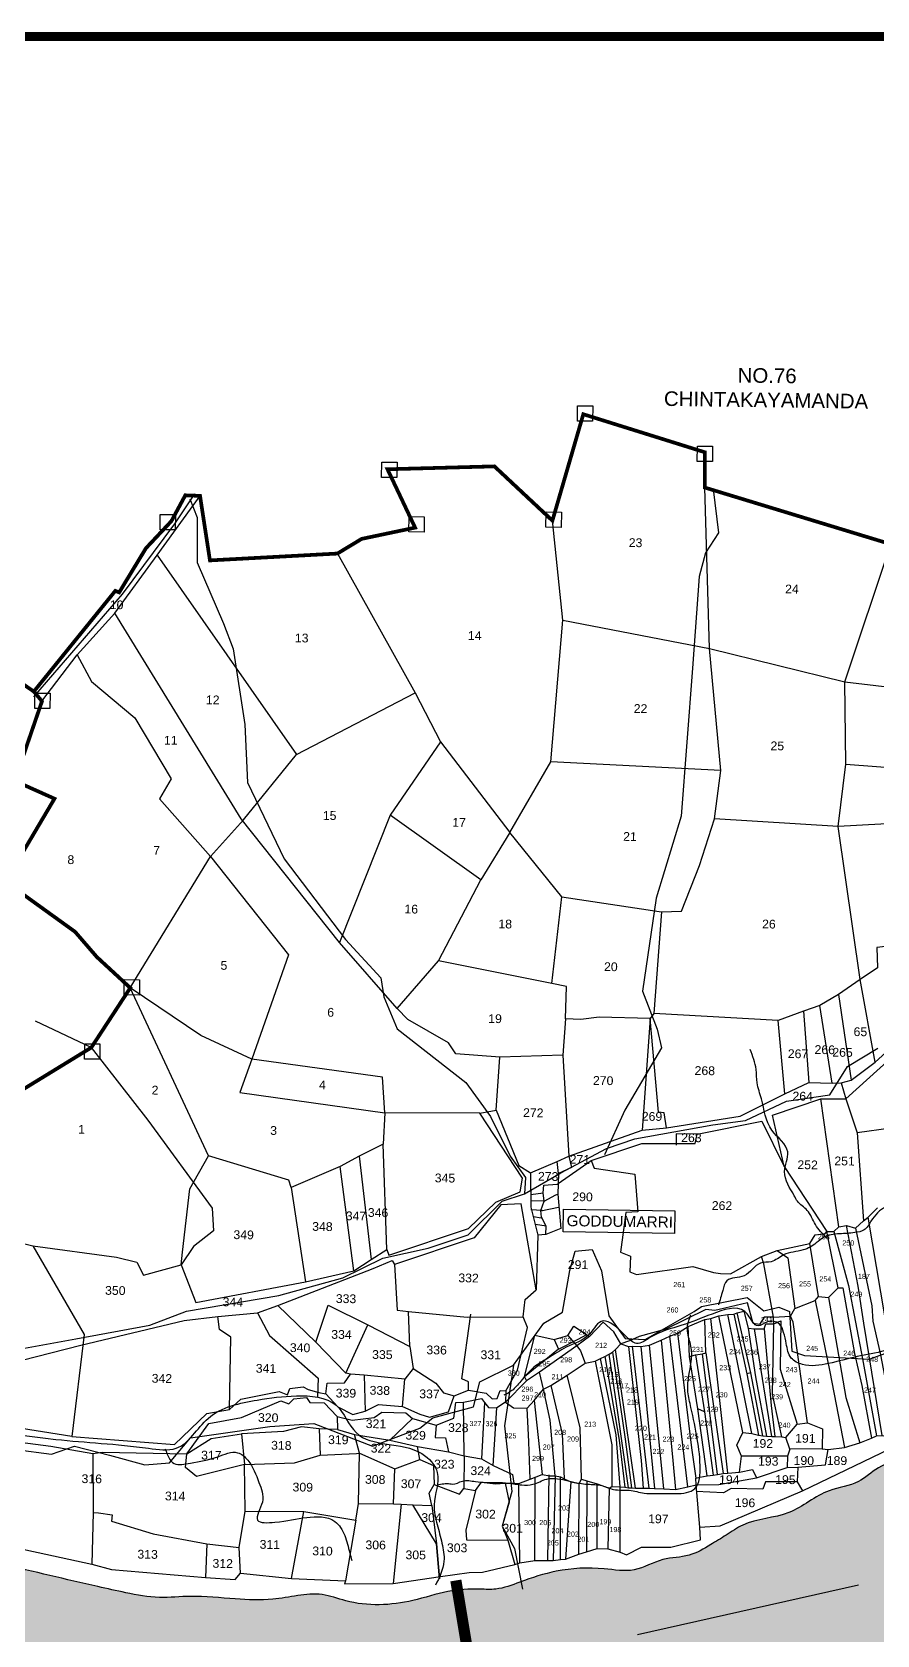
# Model space of a CAD drawing. Header units: inches. Extents: x -67596076815 to 95076089244, y 1613642 to 126917821473.
# Drawn here: x 177142 to 178277, y 1615866 to 1618019 of the extents above; entities that cross this region are included whole.
import ezdxf
from ezdxf import colors
from ezdxf.entities.mleader import LeaderData, LeaderLine
from ezdxf.enums import TextEntityAlignment as Align
from ezdxf.math import Vec2, Vec3

# ---------------------------------------------------------------- set-up
doc = ezdxf.new("R2010")
doc.units = ezdxf.units.IN
doc.header["$MEASUREMENT"] = 0
for name, color, linetype in [('PAPER SIZE', 5, 'Continuous'), ('PLOT', 7, 'Continuous'), ('PLOT NO', 7, 'Continuous'), ('ROAD', 1, 'Continuous'), ('STREAM', 4, 'Continuous'), ('VILLAGE BOUNDARY', 5, 'Continuous'), ('VILLAGE BOUNDRY STONES', 1, 'Continuous'), ('VILLAGE STONES', 240, 'Continuous')]:
    doc.layers.add(name, color=color, linetype=linetype)
doc.styles.get("Standard").update_dxf_attribs({"font": 'arial.ttf'})
doc.dimstyles.get("Standard").update_dxf_attribs({"dimtxt": 0.18, "dimasz": 0.18, "dimexe": 0.18, "dimexo": 0.0625, "dimgap": 0.09, "dimtad": 0, "dimtih": 1, "dimtoh": 1, "dimdec": 4, "dimzin": 0, "dimdsep": 46, "dimtxsty": 'Standard', "dimcen": 0.09, "dimadec": 0, "dimazin": 0, "dimtfac": 1, "dimtdec": 4, "dimtofl": 0, "dimtmove": 0, "dimatfit": 3, "dimfxl": 1, "dimtolj": 1, "dimtzin": 0, "dimarcsym": 0})

msp = doc.modelspace()

# ---------------------------------------------------------------- hatches: boundary and pattern name
at = {"layer": 'PLOT NO'}
h = msp.add_hatch(dxfattribs=at)
h.set_pattern_fill('DOTS', color=256, scale=250)
edge = h.paths.add_edge_path()
edge.add_spline(control_points=[(175474.9, 1616931.1), (175480.3, 1616928.8), (175495.7, 1616920.4), (175502.5, 1616879.9), (175548.1, 1616880.4), (175571.3, 1616855.4), (175600.1, 1616852.1), (175622.5, 1616824.3), (175652.5, 1616785.2), (175708.9, 1616762.8), (175728.9, 1616695.2), (175831.9, 1616685), (175881.3, 1616591.4), (175965.8, 1616526.4), (176046, 1616472.4), (176115.9, 1616399.3), (176210.7, 1616379.5), (176275.3, 1616312.1), (176358.5, 1616279.8), (176389.7, 1616211.8), (176445.6, 1616192.8), (176508.8, 1616183.8), (176583.4, 1616146.3), (176657.6, 1616146.1), (176717.6, 1616115.9), (176773.7, 1616111.5), (176818.6, 1616063.9), (176870.5, 1616029.9), (176935.1, 1616001.6), (177012.6, 1615988.6), (177111.4, 1615957.8), (177200.3, 1615938.5), (177270.6, 1615922), (177312.1, 1615914.6), (177361.4, 1615919.9), (177411.9, 1615914.1), (177460.4, 1615912.2), (177498.6, 1615919.3), (177532.4, 1615923), (177581.5, 1615903.8), (177641.3, 1615906.2), (177698.8, 1615926.3), (177736.7, 1615928.5), (177769.7, 1615926.3), (177803.1, 1615939.5), (177850.3, 1615955.1), (177902.5, 1615957.7), (177952.2, 1615948.6), (177987.1, 1615970.7), (178024.7, 1615969.8), (178051.8, 1615986.2), (178075.3, 1616000.2), (178106.9, 1616022.8), (178161.3, 1616022.7), (178204.4, 1616062.7), (178251.6, 1616067.1), (178279.7, 1616094.5), (178322.3, 1616105.7), (178366.3, 1616104.3), (178408, 1616120.6), (178449.1, 1616137.8), (178499.7, 1616140.4), (178541.3, 1616178.9), (178590.6, 1616187), (178634.3, 1616223), (178672, 1616250.8), (178717, 1616260.1), (178740.2, 1616281.9), (178753.6, 1616309.7), (178774.5, 1616328.4), (178797.9, 1616341), (178817.2, 1616361), (178835.4, 1616385.5), (178868.4, 1616407.4), (178888.9, 1616444.4), (178926.2, 1616468), (178954.4, 1616497.2), (178990.2, 1616513.2), (179023, 1616546.1), (179048.6, 1616567), (179065.2, 1616580.6), (179065.2, 1616579.4), (179065.2, 1616578.2), (179065.2, 1616577), (179015.7, 1616528.2), (178966.2, 1616479.5), (178916.6, 1616430.7), (178812.5, 1616326.2), (178708.4, 1616221.7), (178604.3, 1616117.2), (178483.8, 1616001.1), (178363.3, 1615885.1), (178242.8, 1615769), (178222.9, 1615766.8), (178193.6, 1615763.4), (178148.3, 1615763.4), (178106.6, 1615746.8), (178060.8, 1615752), (178019.4, 1615750), (177982.3, 1615748.1), (177954.6, 1615752.2), (177929.7, 1615769.2), (177920.7, 1615749.7), (177922.4, 1615741.7), (177920.3, 1615737.8), (177918.4, 1615739.5), (177905, 1615750.9), (177865, 1615769.2), (177810.9, 1615735.8), (177754, 1615711.1), (177711.2, 1615675.8), (177671.1, 1615649.8), (177628.5, 1615651), (177590.7, 1615634.9), (177551, 1615631.5), (177506.1, 1615619.1), (177453, 1615619.6), (177388.4, 1615622.5), (177333, 1615644), (177278, 1615666.7), (177218.2, 1615666.4), (177152.1, 1615642.5), (177081.6, 1615677.3), (177003.4, 1615680.6), (176939.3, 1615679.1), (176874.9, 1615661.3), (176830.8, 1615705.6), (176790.5, 1615725.9), (176764.4, 1615732.4), (176757.9, 1615729.1), (176757.3, 1615728.7), (176749.3, 1615732.9), (176749.8, 1615740.6), (176713.3, 1615743.2), (176684, 1615754.3), (176640.4, 1615767), (176605.7, 1615789.6), (176568.1, 1615794.9), (176517.2, 1615808.9), (176458.3, 1615849), (176379.4, 1615883.1), (176314.8, 1615916.7), (176272, 1615949.8), (176237.3, 1615985.3), (176186.3, 1615992.8), (176171.5, 1616046.5), (176099.1, 1616060), (176044.2, 1616116.2), (175990.4, 1616180.7), (175910.7, 1616223.9), (175821.5, 1616290.1), (175730.3, 1616383.4), (175619.9, 1616425.2), (175567.5, 1616515.6), (175499.1, 1616560.9), (175433.3, 1616599.9), (175398.8, 1616627.7), (175380.8, 1616642.8), (175383.1, 1616648.8), (175385.4, 1616654.8), (175387.8, 1616660.8), (175416.8, 1616750.9), (175445.8, 1616840.9), (175474.9, 1616931)], knot_values=[0, 0, 0, 0, 17.065403, 52.30513, 101.676909, 127.638475, 150.849799, 183.1842, 229.014228, 299.624798, 351.524663, 416.264363, 570.937192, 639.34671, 736.185751, 862.1846, 931.961055, 1015.91737, 1135.271816, 1184.910104, 1225.326852, 1303.72355, 1378.56701, 1470.749657, 1518.836373, 1578.515513, 1631.086059, 1707.505674, 1764.943302, 1840.900707, 1942.172739, 2075.180608, 2113.446397, 2159.107495, 2200.719334, 2261.071089, 2311.255794, 2345.365689, 2378.001081, 2410.789354, 2500.992265, 2549.503164, 2593.106287, 2614.081772, 2647.726361, 2698.771837, 2763.0958, 2803.548969, 2844.308975, 2880.082337, 2912.401536, 2936.810388, 2962.885464, 3027.132461, 3088.701848, 3129.675403, 3162.188019, 3202.095152, 3257.929254, 3292.867426, 3334.810895, 3391.859861, 3437.865313, 3497.807861, 3535.326088, 3606.102798, 3635.12104, 3670.62842, 3696.497131, 3727.269072, 3752.6073, 3775.901371, 3809.884792, 3843.834926, 3892.433779, 3932.315167, 3974.261686, 4013.116333, 4047.84374, 4112.425259, 4112.425259, 4112.425259, 4113.425259, 4113.425259, 4113.425259, 4114.425259, 4114.425259, 4114.425259, 4115.425259, 4115.425259, 4115.425259, 4116.425259, 4116.425259, 4116.425259, 4166.285869, 4204.748609, 4251.573613, 4297.401825, 4340.2498, 4377.078635, 4405.883689, 4430.298362, 4443.456401, 4457.102973, 4457.102973, 4457.102973, 4464.640163, 4509.190738, 4576.986699, 4638.784966, 4697.940086, 4743.139835, 4777.047027, 4822.052006, 4864.371739, 4895.846374, 4961.312351, 5022.137096, 5088.666556, 5137.947169, 5199.530928, 5263.840827, 5339.521061, 5421.195163, 5497.146709, 5533.745361, 5611.845212, 5657.051452, 5678.972927, 5681.272119, 5681.272119, 5681.272119, 5682.560022, 5711.291746, 5751.589534, 5795.710612, 5840.776715, 5874.703181, 5908.099988, 5998.580784, 6085.114554, 6166.359142, 6216.073698, 6246.66269, 6314.873579, 6346.836247, 6395.917308, 6511.846132, 6578.749053, 6645.916203, 6780.600207, 6911.601124, 7034.64595, 7117.127972, 7214.318147, 7276.494928, 7346.996499, 7346.996499, 7346.996499, 7347.996499, 7347.996499, 7347.996499, 7348.996499, 7348.996499, 7348.996499, 7348.996499], weights=[1, 1, 1, 1, 1, 1, 1, 1, 1, 1, 1, 1, 1, 1, 1, 1, 1, 1, 1, 1, 1, 1, 1, 1, 1, 1, 1, 1, 1, 1, 1, 1, 1, 1, 1, 1, 1, 1, 1, 1, 1, 1, 1, 1, 1, 1, 1, 1, 1, 1, 1, 1, 1, 1, 1, 1, 1, 1, 1, 1, 1, 1, 1, 1, 1, 1, 1, 1, 1, 1, 1, 1, 1, 1, 1, 1, 1, 1, 1, 1, 1, 1, 1, 1, 1, 1, 1, 1, 1, 1, 1, 1, 1, 1, 1, 1, 1, 1, 1, 1, 1, 1, 1, 1, 1, 1, 1, 1, 1, 1, 1, 1, 1, 1, 1, 1, 1, 1, 1, 1, 1, 1, 1, 1, 1, 1, 1, 1, 1, 1, 1, 1, 1, 1, 1, 1, 1, 1, 1, 1, 1, 1, 1, 1, 1, 1, 1, 1, 1, 1, 1, 1, 1, 1, 1, 1, 1, 1, 1, 1, 1, 1, 1, 1], degree=3, periodic=0)

# ---------------------------------------------------------------- linework, layer by layer
at = {"layer": 'PAPER SIZE', "color": 5, "const_width": 12}
msp.add_lwpolyline([(174789.8, 1618012.9), (179868.8, 1618012.9), (179868.8, 1614763.7), (174789.8, 1614763.7)], close=True, dxfattribs=at)
at = {"layer": 'PAPER SIZE', "const_width": 15}
msp.add_lwpolyline([(177743.3, 1615749.7), (177711.6, 1615939.4)], dxfattribs=at)
at = {"layer": 'PLOT'}
for points in [[(177797.9, 1616461.4), (177801, 1616479.7), (177743.7, 1616566.9), (177765.8, 1616571), (177770.8, 1616642), (177711.7, 1616646.6), (177701.6, 1616661.2), (177647.1, 1616692.8), (177632.8, 1616707.5), (177555.5, 1616796.1), (177423.2, 1616962.1), (177253.4, 1617238.6), (177310.3, 1617316.5), (177368, 1617396)], [(178702.8, 1616965.3), (178553.5, 1616964.4), (178543.7, 1616969.6), (178224.9, 1616952), (178058.8, 1616962.4), (178067.7, 1617027.1), (178052.1, 1617191.2), (178046.1, 1617407.1)], [(178275, 1616635.6), (178254.5, 1616746.3), (178224.9, 1616952), (178235.5, 1617035.5), (178234.2, 1617146.1), (178296, 1617331)], [(177310.3, 1617316.5), (177497.6, 1617048.5)], [(177552.5, 1617318.5), (177656.9, 1617131.4)], [(177855.1, 1617229), (178052.1, 1617191.2), (178234.2, 1617146.1), (178442.4, 1617121.5), (178498.2, 1617106.1), (178518, 1617269.4)], [(177155.7, 1617120.1), (177202.8, 1617182.4), (177253.4, 1617238.6)], [(177202.8, 1617182.4), (177222.2, 1617146.8), (177280.4, 1617097.9), (177329.1, 1617015.8), (177313.5, 1616989.2), (177382.1, 1616911.6), (177486.7, 1616779.4), (177437.8, 1616639.5), (177421.4, 1616594.9), (177616.3, 1616567.6), (177614.1, 1616525.1), (177581.8, 1616509.3), (177556.1, 1616495.2), (177490.6, 1616467), (177487.1, 1616477), (177379.2, 1616509.6)], [(177691, 1617065.6), (177623.3, 1616967), (177555.5, 1616796.1)], [(178067.7, 1617027.1), (177839.3, 1617038.7)], [(178235.5, 1617035.5), (178465.1, 1617018.1)], [(177632.8, 1616707.5), (177688.1, 1616771.4), (177745, 1616880.4), (177623.3, 1616967)], [(177853.8, 1616857.6), (177984.6, 1616837.6), (177987.7, 1616837.3), (178014.8, 1616838.1), (178038.7, 1616899.4), (178058.8, 1616962.4)], [(177784.3, 1616943.8), (177745, 1616880.4)], [(177840.3, 1616741), (177853.8, 1616857.6), (177784.3, 1616943.8)], [(177987.7, 1616837.3), (177977.4, 1616700.6)], [(178316, 1616794), (178276.9, 1616789.3), (178278, 1616762.3), (178254.5, 1616746.3), (178225.5, 1616726.3), (178200.6, 1616711.7), (178178.5, 1616703.8), (178144.6, 1616691.5), (177977.4, 1616700.6), (177972.5, 1616694.3), (177903.9, 1616696.1), (177879.6, 1616692.6), (177858.8, 1616693.8), (177855.3, 1616645), (177770.8, 1616642)], [(177858.8, 1616693.8), (177860.1, 1616736.9), (177840.3, 1616741), (177688.1, 1616771.4)], [(177743.7, 1616566.9), (177616.3, 1616567.6), (177613.2, 1616615.1), (177437.8, 1616639.5), (177369.2, 1616671.4), (177274.3, 1616735.2)], [(178225.5, 1616726.3), (178242.4, 1616611.2)], [(178178.5, 1616703.8), (178185.8, 1616608.1)], [(178217.2, 1616607.1), (178200.6, 1616711.7)], [(177972.5, 1616694.3), (177961.7, 1616544.1)], [(177994.7, 1616547.2), (177991.3, 1616567.6), (177983.6, 1616568.1), (177972.5, 1616694.3)], [(178153.6, 1616592.9), (178144.6, 1616691.5)], [(177811.7, 1616486.8), (177847.8, 1616502.1), (177863.5, 1616509.2), (177961.7, 1616544.1), (177994.7, 1616547.2), (178093.5, 1616563.1), (178153.6, 1616592.9), (178185.8, 1616608.1), (178217.2, 1616607.1), (178229, 1616607.9), (178242.4, 1616611.2), (178275, 1616635.6), (178304.1, 1616662)], [(177221.9, 1616655), (177297.8, 1616557.4), (177384.4, 1616439.4), (177386.2, 1616409.1), (177359.3, 1616388), (177342.7, 1616363.3), (177362.3, 1616312.8), (177509.8, 1616340.4), (177574.4, 1616355.3), (177597.7, 1616370.3), (177618.9, 1616384), (177614.1, 1616525.1), (177581.8, 1616509.3), (177597.7, 1616370.3)], [(177855.3, 1616645), (177863.5, 1616509.2), (177866.9, 1616494.2), (177849.3, 1616485.9), (177847.8, 1616502.1)], [(178229, 1616607.9), (178235.6, 1616586.2), (178250.5, 1616540.7), (178259.1, 1616422.5)], [(178225.9, 1616414.1), (178201.8, 1616586)], [(177765.8, 1616571), (177796.3, 1616496.8), (177811.7, 1616486.8), (177812.5, 1616440.7), (177821.8, 1616403.2), (177819.3, 1616329.6)], [(178347.5, 1616472.1), (178346.4, 1616551.1), (178341, 1616553.2), (178250.5, 1616540.7)], [(177848.9, 1616472.6), (177893.3, 1616503.2), (177961.2, 1616526.4), (178033.2, 1616526), (178035.9, 1616538.8), (178007.3, 1616539.4), (178007.7, 1616523.9)], [(177574.4, 1616355.3), (177556.1, 1616495.2)], [(177893.3, 1616503.2), (177897.3, 1616493.2), (177952, 1616485), (177955.9, 1616434.5), (177939.8, 1616433.5), (177932.7, 1616380.2), (177946.2, 1616375), (177945.1, 1616353.8), (177954.2, 1616350.2), (178029.7, 1616361), (178057.5, 1616352.9), (178067, 1616351.6), (178080.5, 1616351.2), (178122.3, 1616374.5), (178143.3, 1616382.7), (178187.1, 1616392), (178194.4, 1616403.5), (178207.6, 1616405.2), (178209.8, 1616408.2)], [(177490.6, 1616467), (177509.8, 1616340.4)], [(177849.3, 1616485.9), (177848.4, 1616458), (177852.5, 1616412), (177832.3, 1616403.9), (177821.8, 1616403.2)], [(177618.9, 1616384), (177621.5, 1616376.4), (177728.5, 1616411.9), (177765.4, 1616447.3), (177797.9, 1616461.4)], [(178209.8, 1616408.2), (178219.5, 1616407.9), (178225.9, 1616414.1), (178236.1, 1616415.9), (178248.5, 1616412.6), (178259.1, 1616422.5), (178265.5, 1616427.2), (178277.8, 1616439.9)], [(178304.9, 1616193.9), (178265.5, 1616427.2)], [(178224.9, 1616332.4), (178209.8, 1616408.2)], [(178219.5, 1616407.9), (178239.2, 1616335.3), (178257.6, 1616237.2), (178276.7, 1616133.6)], [(178284, 1616134.1), (178259.7, 1616285.1), (178252.1, 1616334.4), (178236.1, 1616415.9)], [(178248.5, 1616412.6), (178270.4, 1616308.4), (178271.5, 1616287.6), (178282, 1616242.5), (178301.3, 1616141.1)], [(178143.3, 1616382.7), (178157.6, 1616372.6), (178167, 1616304.6)], [(178198.7, 1616320.9), (178187.1, 1616392)], [(178138.4, 1616292.8), (178125.3, 1616364.8), (178122.3, 1616374.5)], [(178194.4, 1616315.5), (178198.7, 1616320.9), (178212, 1616319.5), (178224.9, 1616332.4), (178231.2, 1616332.5), (178247, 1616244.3), (178256.7, 1616201.1), (178269.8, 1616130.3)], [(178212, 1616319.5), (178235.4, 1616184.9), (178254, 1616124.1)], [(178138.4, 1616292.8), (178125.5, 1616292.9), (178119.5, 1616283.1), (178110.8, 1616284.6), (178103.4, 1616312.2), (178065.2, 1616303.1), (178059.4, 1616302.1), (178047.3, 1616303.4), (177993.8, 1616276.8), (177957.8, 1616267.2), (177944.8, 1616261.3), (177933, 1616257.1), (177923.9, 1616273.3), (177909.3, 1616286.4), (177891.3, 1616266.8), (177873.9, 1616254.5), (177879.2, 1616247.7), (177885.3, 1616231.1)], [(178092.7, 1616084.8), (178095.2, 1616106.1), (178088.9, 1616121.2), (178097, 1616138.2), (178064.9, 1616294.9)], [(178109, 1616136.9), (178077, 1616296.7)], [(178085.1, 1616296.8), (178102.6, 1616216.7), (178118.3, 1616134.6)], [(178124.1, 1616133.4), (178108, 1616218.2), (178089.6, 1616298.9)], [(178183.7, 1616150.9), (178164.8, 1616286.3), (178161.3, 1616294.4)], [(177407.4, 1616168.9), (177409.4, 1616266.2), (177394.2, 1616276.6), (177391.7, 1616293.7)], [(177778.6, 1616194.2), (177794.4, 1616221.7), (177807.9, 1616279.3), (177801.8, 1616293.6)], [(177817.8, 1616268.9), (177843.7, 1616263.1), (177862, 1616268.3), (177869.9, 1616281), (177891.3, 1616266.8)], [(178049.1, 1616080.1), (178036.8, 1616169.9), (178025.6, 1616240.1), (178023.7, 1616280.6)], [(178025.6, 1616240.1), (178033.4, 1616242.3), (178042.9, 1616243.9), (178047.5, 1616245.3), (178046, 1616290)], [(178077, 1616083.4), (178054, 1616291.3)], [(178104.4, 1616278.4), (178114.3, 1616212.8), (178129, 1616133.1)], [(178136.2, 1616132.6), (178112.6, 1616277.3)], [(178125.7, 1616277.3), (178135.3, 1616174.5), (178140.2, 1616132.5)], [(178149.6, 1616132.4), (178136.7, 1616189.6), (178138.7, 1616284.1)], [(178138.7, 1616284.1), (178148.3, 1616287.9), (178147.4, 1616223.3), (178170.1, 1616149.3)], [(177873.9, 1616254.5), (177823.9, 1616219.3), (177806.5, 1616207.5), (177778.4, 1616178.8)], [(177843.7, 1616263.1), (177849.4, 1616249.9), (177803.6, 1616212.9), (177817.8, 1616268.9)], [(177849.4, 1616249.9), (177876.1, 1616263.3), (177887.4, 1616269.7)], [(177862, 1616268.3), (177873.9, 1616254.5)], [(177943.5, 1616253.6), (177960.6, 1616100.3), (177963.3, 1616063.3)], [(177971.4, 1616063.3), (177949, 1616253.9)], [(177960.1, 1616253.6), (177966.8, 1616183.2), (177978.6, 1616063.1)], [(177991.1, 1616062.4), (177971.6, 1616255.6)], [(177987.3, 1616262.3), (178003.1, 1616100.6), (178006.7, 1616061.7)], [(178023.1, 1616065.3), (177998.8, 1616267.3)], [(178009.2, 1616271.7), (178027.9, 1616117.7), (178034.1, 1616076.6)], [(177898.7, 1616234.1), (177921.3, 1616121.4), (177921.1, 1616065.6)], [(177932.4, 1616065.1), (177926.8, 1616134.8), (177906.1, 1616237.5)], [(177911.7, 1616240), (177930.9, 1616127.9), (177938.6, 1616064.7)], [(177943.6, 1616064), (177929.2, 1616164.9), (177917.6, 1616243.1)], [(177921.8, 1616246), (177938.9, 1616129.2), (177947.4, 1616063.7)], [(177952.8, 1616063.3), (177926, 1616249.5)], [(178033.4, 1616242.3), (178045.7, 1616165.7), (178057.2, 1616080.8)], [(178063.2, 1616081.7), (178042.9, 1616243.9)], [(178047.5, 1616245.3), (178070.6, 1616082.9)], [(177640, 1616173.1), (177643, 1616209.7)], [(177803.6, 1616212.9), (177806.5, 1616207.5)], [(177829.2, 1616196.1), (177823.9, 1616219.3)], [(177880.3, 1616075.6), (177878.5, 1616144.3), (177861.1, 1616215.2)], [(178108, 1616218.2), (178102.6, 1616216.7)], [(177845, 1616079.7), (177838.4, 1616154.5), (177829.2, 1616196.1)], [(177839.2, 1616201.1), (177854.2, 1616136.5), (177857.2, 1616075.9)], [(177196, 1616132.8), (177333.9, 1616122.1), (177377, 1616163.7), (177407.4, 1616168.9)], [(177761.9, 1616093.9), (177766.7, 1616171)], [(177778.4, 1616178.8), (177766.7, 1616171)], [(177811.4, 1616075.3), (177809.6, 1616125.4), (177807.5, 1616170.7)], [(177816.8, 1616181.2), (177827.7, 1616081.8)], [(178045.7, 1616165.7), (178036.8, 1616169.9)], [(178097, 1616138.2), (178109, 1616136.9), (178118.3, 1616134.6), (178124.1, 1616133.4), (178129, 1616133.1), (178136.2, 1616132.6), (178140.2, 1616132.5), (178149.6, 1616132.4), (178154.9, 1616131.4), (178170.1, 1616149.3), (178183.7, 1616150.9), (178203.9, 1616143), (178203.4, 1616116.3), (178211.5, 1616115.2)], [(177580.7, 1616042.8), (177582.2, 1616110.3), (177575.3, 1616135.3)], [(177836.7, 1616081.2), (177834.5, 1615966.1)], [(177845, 1616079.7), (177842.3, 1615966.4)], [(177428.6, 1616032.3), (177507.6, 1616032.2), (177577.2, 1616020.5), (177580.7, 1616042.8), (177627.9, 1616042.2), (177638, 1616042), (177653.9, 1616041.1), (177679.2, 1616040.1), (177675.8, 1616056.8), (177682.6, 1616068.2)], [(177778, 1616070.1), (177783, 1616044.5), (177774, 1616012.4), (177781.6, 1615993.4), (177791, 1615960.9)], [(177797.4, 1615962.9), (177796.1, 1616069.7)], [(177817.8, 1615966.4), (177818.2, 1616077.5)], [(177852.1, 1615967.6), (177852, 1616078.7)], [(177866, 1616071.8), (177858.8, 1615967.9)], [(177876.7, 1615974.8), (177877.2, 1616069.8)], [(177887.6, 1616073.3), (177887.1, 1615977.7)], [(177901.4, 1615982.1), (177901.6, 1616069.2)], [(177917.7, 1616063.2), (177915.6, 1615981.7)], [(177932.2, 1615977.5), (177932.4, 1616065.1)], [(178039.2, 1616011.1), (178034.6, 1616067.9)], [(177577.2, 1616020.5), (177563.5, 1615938.9)]]:
    msp.add_lwpolyline(points, dxfattribs=at)
at = {"layer": 'PLOT', "color": 11}
for points in [[(177812.4, 1616457.8), (177829, 1616460), (177829.9, 1616470.2), (177847.7, 1616471.8), (177848.9, 1616472.6)], [(177830.1, 1616448.9), (177812, 1616449.4)], [(177832.3, 1616403.9), (177832.9, 1616415.4), (177826.7, 1616427.1), (177825.9, 1616436.2), (177830.1, 1616448.9), (177829, 1616460)], [(177830.1, 1616448.9), (177845.8, 1616457.1), (177848.4, 1616458)], [(177827.7, 1616436.2), (177812.3, 1616437)], [(177826.4, 1616426), (177815.7, 1616427.9)], [(177825.9, 1616436), (177849.4, 1616440.9)], [(177832.9, 1616415.4), (177818.6, 1616417.5)]]:
    msp.add_lwpolyline(points, dxfattribs=at)
at = {"layer": 'PLOT'}
msp.add_lwpolyline([(177856, 1616438.1), (178005.7, 1616436), (178005.3, 1616405.5), (177855.6, 1616407.5)], close=True, dxfattribs=at)
at = {"layer": 'PLOT NO'}
for points in [[(177144.9, 1617126.2), (177263.7, 1617264.1), (177334, 1617358.6), (177361.2, 1617398.5)], [(177123.1, 1616393.5), (177143.5, 1616388.9), (177255.7, 1616373.7), (177283.3, 1616367), (177291.9, 1616349.4), (177342.7, 1616363.3), (177344.3, 1616380.3), (177354.3, 1616465.3), (177379.2, 1616509.6), (177274.3, 1616735.2), (177382.1, 1616911.6), (177426.3, 1616960.8), (177497.6, 1617048.5), (177656.9, 1617131.4), (177691, 1617065.6), (177784.3, 1616943.8), (177839.3, 1617038.7), (177855.1, 1617229), (177841.3, 1617362.7)], [(178152.4, 1616495.2), (178137.1, 1616564.4), (178201.8, 1616586), (178235.6, 1616586.2), (178309.1, 1616652.8), (178327, 1616684.6), (178347.1, 1616707.9), (178345.6, 1616796.9)], [(178035.9, 1616538.8), (178122.4, 1616556.4), (178152.4, 1616495.2), (178209.8, 1616408.2)], [(176830, 1616263.8), (176935.8, 1616247.3), (177027.4, 1616256.6), (177127.3, 1616250.3), (177201.4, 1616263.7), (177300.5, 1616282.4), (177349.7, 1616301.2), (177473.7, 1616321.9), (177559.8, 1616345.8), (177613.7, 1616372.4), (177674.3, 1616385.7), (177728.3, 1616403.6), (177773.6, 1616448.6), (177803.7, 1616458.7)], [(177108, 1616230), (177208.1, 1616255.5), (177346.7, 1616288.6), (177391.7, 1616293.7), (177445.2, 1616299), (177472.5, 1616308.6), (177600.5, 1616358.5), (177625.9, 1616368.9), (177629.4, 1616363.9), (177632.7, 1616302.2), (177648.2, 1616300.5), (177726.7, 1616292.8), (177801.8, 1616293.6), (177804.8, 1616316.8), (177819.3, 1616329.6), (177799.4, 1616445.4), (177772, 1616443.9), (177736.1, 1616399.6), (177629.4, 1616363.9)], [(177143.5, 1616388.9), (177212.2, 1616269.9), (177196, 1616132.8), (176953.1, 1616171.3), (176845.7, 1616179.4), (176800.5, 1616202.4)], [(177072.3, 1616121.7), (177168.3, 1616109.1), (177199.5, 1616119.9), (177246.3, 1616107.7), (177293.8, 1616094.6), (177327, 1616097.3), (177355.4, 1616131), (177461.8, 1616146.2), (177520.8, 1616150.4), (177599.5, 1616119.9), (177663.4, 1616143.8), (177680.5, 1616157.6), (177735.4, 1616172.4), (177744, 1616206), (177788.9, 1616228.6), (177830, 1616285), (177854.7, 1616299.5), (177864.7, 1616355.6), (177871.7, 1616381.4), (177894.6, 1616383.8), (177907.4, 1616355), (177917, 1616294.8), (177939.1, 1616264.3), (177965.8, 1616263.1), (178031.5, 1616300.6), (178041.7, 1616307.1), (178102.8, 1616319.4), (178125.4, 1616301.7), (178145.3, 1616306.4), (178159.9, 1616300.8), (178163.1, 1616247.3), (178179.8, 1616241.5), (178266.9, 1616236.5), (178337.5, 1616262.2)], [(178171, 1616091.5), (178207.9, 1616094.8), (178211.5, 1616115.2), (178233.5, 1616117.9), (178254, 1616124.1), (178269.8, 1616130.3), (178276.7, 1616133.6), (178284, 1616134.1), (178293.3, 1616132.4), (178301.3, 1616141.1), (178314.1, 1616144.3), (178335.4, 1616150.9), (178389.3, 1616168.5), (178408.7, 1616184.1), (178416.2, 1616189.6), (178462, 1616203.8), (178474.7, 1616206.5), (178506.3, 1616216), (178535.4, 1616224.4), (178548.2, 1616243), (178555.5, 1616248), (178572.9, 1616263.8), (178554.9, 1616377)], [(177407.4, 1616168.9), (177422.6, 1616182.9), (177474.1, 1616193.1), (177485.5, 1616188.6), (177488.4, 1616197.1), (177506.4, 1616199.4), (177513.3, 1616195.7), (177527.5, 1616192), (177536.9, 1616189.9), (177553.1, 1616172.7), (177573.3, 1616162.1), (177589.8, 1616166.8), (177607.5, 1616175.9), (177640, 1616173.1), (177663.4, 1616162.8), (177676, 1616158.9), (177701.9, 1616165.8), (177709.5, 1616187.2), (177728.6, 1616194.9), (177752.1, 1616190.8), (177760.5, 1616183.2), (177767.2, 1616183.7), (177771.1, 1616194.3), (177778.6, 1616194.2), (177778.4, 1616178.8), (177789.2, 1616171.3), (177807.5, 1616170.7), (177816.8, 1616181.2), (177829.2, 1616196.1), (177839.2, 1616201.1), (177861.1, 1616215.2), (177885.3, 1616231.1), (177898.7, 1616234.1), (177906.1, 1616237.5), (177911.7, 1616240), (177917.6, 1616243.1), (177921.8, 1616246), (177926, 1616249.5), (177933, 1616257.1), (177943.5, 1616253.6), (177949, 1616253.9), (177960.1, 1616253.6), (177971.6, 1616255.6), (177987.3, 1616262.3), (177998.8, 1616267.3), (178009.2, 1616271.7), (178023.7, 1616280.6), (178046, 1616290), (178054, 1616291.3), (178064.9, 1616294.9), (178077, 1616296.7), (178085.1, 1616296.8), (178089.6, 1616298.9), (178098.5, 1616301), (178104.4, 1616278.4), (178112.6, 1616277.3), (178125.7, 1616277.3), (178128, 1616284), (178138.7, 1616284.1), (178138.4, 1616292.8), (178161.3, 1616294.4), (178167, 1616304.6), (178194.4, 1616315.5), (178213.7, 1616219.4), (178233.5, 1616117.9)], [(177445.2, 1616299), (177461.3, 1616268.4), (177526.6, 1616211), (177525.9, 1616186.5)], [(177536.9, 1616189.9), (177538.9, 1616204.2), (177561.9, 1616204.6), (177570.1, 1616216.6), (177563.9, 1616217.7), (177523.6, 1616259.2), (177472.5, 1616308.6)], [(177523.6, 1616259.2), (177539.9, 1616308.9), (177593.6, 1616282.6), (177649.8, 1616253.8), (177648.2, 1616300.5)], [(177728.6, 1616194.9), (177728.8, 1616206), (177719.7, 1616210.1), (177731.9, 1616296.8)], [(177649.8, 1616253.8), (177654.2, 1616224.2), (177643, 1616209.7), (177588.3, 1616214.9), (177570.1, 1616216.6), (177563.9, 1616217.7), (177593.6, 1616282.6)], [(177588.3, 1616214.9), (177589.8, 1616166.8)], [(177654.2, 1616224.2), (177684.6, 1616204.4), (177695, 1616191.5), (177709.5, 1616187.2)], [(176879.2, 1616157.5), (177167.6, 1616119.7), (177224.2, 1616109.8), (177236.8, 1616111.5), (177350.4, 1616109.3), (177379.9, 1616150.4), (177423.7, 1616158.1), (177476.5, 1616180.5), (177487.1, 1616176.7), (177493.9, 1616183.3), (177511, 1616185.2), (177515.5, 1616178.5), (177534.7, 1616177.9), (177552.4, 1616159.4), (177552.8, 1616142), (177575.3, 1616135.3), (177622.8, 1616127.9), (177660.1, 1616119.4), (177701.8, 1616112.1), (177722.8, 1616106.7), (177745.9, 1616102.7), (177761.9, 1616093.9), (177787.7, 1616081.7), (177789.4, 1616070.1), (177796.1, 1616069.7), (177811.4, 1616075.3), (177827.7, 1616081.8), (177838, 1616079.8), (177845, 1616079.7), (177852, 1616078.7), (177857.2, 1616075.9), (177866, 1616071.8), (177877.2, 1616069.8), (177880.3, 1616075.6), (177887.6, 1616073.3), (177901.6, 1616069.2), (177917.7, 1616063.2), (177921.1, 1616065.6), (177932.4, 1616065.1), (177938.6, 1616064.7), (177943.6, 1616064), (177947.4, 1616063.7), (177952.8, 1616063.3), (177963.3, 1616063.3), (177971.4, 1616063.3), (177978.6, 1616063.1), (177991.1, 1616062.4), (178006.7, 1616061.7), (178023.1, 1616065.3), (178034.6, 1616067.9), (178034.1, 1616076.6), (178039.4, 1616078.1), (178049.1, 1616080.1), (178057.2, 1616080.8), (178063.2, 1616081.7), (178070.6, 1616082.9), (178077, 1616083.4), (178092.7, 1616084.8), (178110.1, 1616088.6), (178115.3, 1616077.2), (178156.8, 1616091.2), (178171, 1616091.5), (178170.2, 1616071.9), (178177.1, 1616059.8)], [(177552.4, 1616159.4), (177572.4, 1616154.7), (177602, 1616158.3), (177612.3, 1616165.5), (177644.3, 1616164.6), (177653.6, 1616156.7), (177685, 1616148.1), (177708.9, 1616157.3), (177711.7, 1616178.6), (177721.7, 1616178.7), (177746, 1616183.7), (177749.9, 1616178.3), (177755.4, 1616171.6), (177766.7, 1616171)], [(177722.8, 1616106.7), (177721.7, 1616178.7)], [(177749.9, 1616178.3), (177745.9, 1616102.7)], [(177552.8, 1616142), (177528, 1616142.8), (177504.3, 1616145.7), (177480.2, 1616139.6), (177423.7, 1616136.5)], [(177653.6, 1616156.7), (177622.8, 1616127.9)], [(177685, 1616148.1), (177683.7, 1616131.4), (177697.6, 1616130.8), (177701.8, 1616112.1)], [(177350.4, 1616109.3), (177382.8, 1616130), (177423.7, 1616136.5), (177427.7, 1616095), (177495.1, 1616097.3), (177529.3, 1616107.8), (177578, 1616109.7), (177582.2, 1616110.3), (177629.8, 1616089.5), (177663.3, 1616101.8), (177681.6, 1616093.7), (177682.6, 1616068.2), (177716.5, 1616055.4), (177722.3, 1616063.1), (177738.2, 1616060.4), (177746.1, 1616071.6), (177764.9, 1616069.2), (177778, 1616070.1), (177789.4, 1616070.1)], [(177528, 1616142.8), (177529.3, 1616107.8)], [(178203.4, 1616116.3), (178160.1, 1616115.9), (178154.9, 1616131.4)], [(177072, 1615994.1), (177222.8, 1615961.2), (177249.3, 1615954.1), (177375.2, 1615943.3), (177415.1, 1615940.7), (177422.2, 1615949.4), (177490.8, 1615942), (177563.5, 1615938.9), (177562.2, 1615935), (177627.6, 1615935.3), (177690.8, 1615944.7), (177729.6, 1615950.2), (177747.5, 1615950.3), (177791, 1615960.9), (177797.4, 1615962.9), (177817.8, 1615966.4), (177834.5, 1615966.1), (177842.3, 1615966.4), (177852.1, 1615967.6), (177858.8, 1615967.9), (177876.7, 1615974.8), (177887.1, 1615977.7), (177901.4, 1615982.1), (177915.6, 1615981.7), (177932.2, 1615977.5), (177940.7, 1615973.8), (177960.9, 1615983.9), (178000.5, 1615984.2), (178040.3, 1615994), (178039.2, 1616011.1), (178066.7, 1616012.6), (178177.1, 1616059.8), (178294.5, 1616116.1)], [(177224.2, 1616109.8), (177224.3, 1616030.5), (177222.8, 1615961.2)], [(177224.3, 1616030.5), (177231.6, 1616030.1), (177249.9, 1616027.7), (177249.2, 1616019.1), (177305, 1616002.1), (177377.2, 1615988.5), (177420.4, 1615983.5), (177428.6, 1616032.3), (177427.7, 1616095), (177363.4, 1616079.2), (177348.3, 1616091.1), (177350.4, 1616109.3)], [(177663.3, 1616101.8), (177660.1, 1616119.4)], [(177722.8, 1616106.7), (177722.3, 1616063.1)], [(178157.2, 1616106.4), (178095.2, 1616106.1)], [(178160.1, 1616115.9), (178157.2, 1616106.4), (178156.8, 1616091.2)], [(177627.9, 1616042.2), (177629.8, 1616089.5)], [(177738.2, 1616060.4), (177725.2, 1616007.1), (177725.9, 1615994.1), (177781.6, 1615993.4)], [(178170.2, 1616071.9), (178127.5, 1616072), (178124, 1616062.2), (178081.2, 1616062.8), (178071.2, 1616057), (178034.4, 1616058.8)], [(178034.6, 1616067.9), (178065, 1616068.4), (178115.3, 1616077.2)], [(177638, 1616042), (177627.6, 1615935.3)], [(177679.2, 1616040.1), (177685.8, 1615988.5), (177689.5, 1615941.7), (177685.8, 1615988.5), (177653.9, 1616041.1)], [(177490.8, 1615942), (177507.6, 1616032.2)], [(177377.2, 1615988.5), (177375.2, 1615943.3)], [(177422.2, 1615949.4), (177420.4, 1615983.5)]]:
    msp.add_lwpolyline(points, dxfattribs=at)
for points in [[(175475.3, 1616951), (175516.4, 1616918.6), (175562.8, 1616891.4), (175605.8, 1616857.6), (175628.7, 1616833.3), (175667.3, 1616806.2), (175724.6, 1616752.3), (175737.9, 1616727.2), (175801.1, 1616690.4), (175846.6, 1616652.7), (175899.7, 1616612.3), (175978.4, 1616526.8), (176054.9, 1616475.7), (176115.2, 1616446), (176193.2, 1616427.7), (176327.1, 1616344.5), (176383.2, 1616310), (176446.3, 1616268.4), (176517.8, 1616239.3), (176608.7, 1616217.8), (176730.3, 1616206.4), (176778.8, 1616197.5), (176848.1, 1616166.6), (176942.3, 1616157.1), (177174.5, 1616128.8), (177298.7, 1616117), (177336.1, 1616116.9), (177379, 1616157.1), (177444.9, 1616181.6), (177497.4, 1616187.3), (177550.8, 1616174.6), (177577.6, 1616137.9), (177666, 1616109.7), (177686.7, 1616084.2), (177682.4, 1616040.9), (177686.5, 1616014.6), (177692.9, 1615989.5), (177695.6, 1615965.1), (177684.3, 1615933)], [(179050.7, 1616570), (179016.1, 1616538.7), (178990, 1616515.8), (178956.8, 1616495.7), (178924.6, 1616468.8), (178893.5, 1616443.8), (178862.6, 1616406.2), (178836.9, 1616384.1), (178814.4, 1616358.6), (178797.7, 1616342.4), (178776.5, 1616328.5), (178754.1, 1616307.4), (178740.4, 1616285.5), (178713.8, 1616261.9), (178686.4, 1616252.5), (178625.9, 1616215.7), (178595.3, 1616194.1), (178539.5, 1616172), (178500.6, 1616147.5), (178445.2, 1616133.9), (178405.7, 1616119.8), (178372.6, 1616108.7), (178317.1, 1616102.7), (178279.1, 1616090.5), (178252.2, 1616072.1), (178213.1, 1616059.9), (178159, 1616030.6), (178097, 1616013.8), (178074.7, 1616000.3), (178053.9, 1615987.5), (178024.9, 1615973.3), (177989.6, 1615967.4), (177951.2, 1615953.7), (177910.8, 1615955), (177846.5, 1615951.7), (177797.6, 1615937.1), (177765.3, 1615927.8), (177744.3, 1615927.7), (177700.8, 1615924.5), (177653.9, 1615912.5), (177563.7, 1615912.1), (177531.9, 1615920.4), (177499.3, 1615919), (177465.6, 1615914.2), (177415.4, 1615914.5), (177355.1, 1615918), (177313.5, 1615916.6), (177268.3, 1615922.9), (177230.9, 1615931.2), (177101.6, 1615962.2), (177003.8, 1615988.6), (176929.9, 1616006.1), (176877, 1616028.5), (176813.8, 1616071.4), (176772.7, 1616104.2), (176715.2, 1616120.3), (176670.1, 1616137), (176579.5, 1616154.1), (176509.1, 1616179.4), (176432.9, 1616198), (176396.1, 1616214.6), (176366.3, 1616254.3), (176270.1, 1616325), (176202.6, 1616374.9), (176137.4, 1616399.8), (176036.4, 1616475.1), (175958.6, 1616532.7), (175906, 1616576.4), (175793.8, 1616682.9), (175733.8, 1616707.3), (175705.9, 1616751), (175649.9, 1616794.1), (175619.3, 1616828.2), (175595.6, 1616850.2), (175573.6, 1616857.6), (175552.1, 1616872.1), (175506.6, 1616891.5), (175489.1, 1616922), (175467.9, 1616933.9)], [(178209.9, 1616399.4), (178194.5, 1616417.3), (178183.6, 1616436.4), (178170.5, 1616448.6), (178166.2, 1616455.9), (178153.1, 1616488.4), (178157.3, 1616514.8), (178136.2, 1616544), (178122, 1616586.1), (178116.3, 1616607.6), (178114.9, 1616625.5), (178106.9, 1616652.5)], [(177321.2, 1616116.1), (177333.3, 1616096.5), (177355, 1616096.9), (177391.8, 1616105.4), (177418.5, 1616111), (177432.2, 1616100.8), (177447.1, 1616071), (177451.7, 1616044.7), (177445.3, 1616020.5), (177468.5, 1616017.6), (177511.3, 1616024.1), (177549.1, 1616018.7), (177562.3, 1615999.8), (177569.1, 1615976.5), (177571.9, 1615966.4)]]:
    msp.add_spline(points, degree=3, dxfattribs=at)
at = {"layer": 'ROAD'}
for points in [[(178057.2, 1617404.9), (178064.5, 1617346.3), (178046.8, 1617319.5), (178038.2, 1617287.7), (178029.5, 1617164.4), (178014.4, 1616965.9), (177980.8, 1616855.5), (177962.5, 1616730.7), (177982.1, 1616679.9), (177988, 1616654.5), (177938.7, 1616571.1), (177911.4, 1616511.1)], [(177354.2, 1617392.1), (177364.1, 1617367.1), (177364.1, 1617306.3), (177399.4, 1617224.5), (177412.4, 1617190.6), (177428.2, 1617088.7), (177431.7, 1617011), (177481, 1616908.4), (177563.6, 1616800.4), (177610.9, 1616748.7), (177614.8, 1616723.4), (177633, 1616680.3), (177724.9, 1616608.1), (177758.1, 1616562.4), (177784.7, 1616509.4), (177805.2, 1616480.6), (177803.7, 1616458.7), (177852.8, 1616486.6), (177914.1, 1616519.7), (177951.9, 1616532.6), (178056.9, 1616551.3), (178100.5, 1616557), (178155.6, 1616583.2), (178213.8, 1616591.5), (178237.6, 1616629.6), (178278.3, 1616654.2)], [(177788.9, 1616228.6), (177777, 1616146.9), (177787, 1616058.8), (177774, 1616012.4), (177790.3, 1615982.4), (177801.2, 1615927.6)]]:
    msp.add_lwpolyline(points, dxfattribs=at)
at = {"layer": 'STREAM'}
for points in [[(179198, 1616915.9), (179171.7, 1616898.8), (179130.8, 1616880), (179095.9, 1616872.5), (179042.5, 1616860.3), (179026.1, 1616855.1), (178980.6, 1616839.5), (178955.1, 1616835.5), (178938.5, 1616827.3), (178922.7, 1616819.8), (178907.8, 1616812.7), (178895.8, 1616798.9), (178891.4, 1616786), (178889, 1616777), (178872.2, 1616767.7), (178848.4, 1616763.3), (178836.2, 1616756.4), (178827.9, 1616737.9), (178820.5, 1616728.6), (178802.8, 1616722.4), (178793.2, 1616706), (178796.4, 1616690.7), (178798.1, 1616679.3), (178798.7, 1616675.6), (178780.9, 1616668.4), (178763.9, 1616667.4), (178750.9, 1616661.8), (178738.9, 1616660.5), (178729.1, 1616649.6), (178723.2, 1616636.9), (178710.5, 1616628.7), (178686.9, 1616616.5), (178670.4, 1616605.8), (178658.2, 1616605.1), (178644.6, 1616590.7), (178621.2, 1616583.9), (178611.8, 1616579), (178605.1, 1616569.6), (178599.8, 1616564.1), (178583.2, 1616569.4), (178567, 1616565.4), (178552.7, 1616560.5), (178530.2, 1616547.8), (178513.3, 1616541.6), (178496.2, 1616532.1), (178487.7, 1616524.9), (178483.9, 1616515), (178475.3, 1616505.6), (178464.4, 1616500.1), (178449.1, 1616495.4), (178430.6, 1616492.1), (178415, 1616488.4), (178391.1, 1616483.4), (178371.7, 1616470.9), (178348.5, 1616458.2), (178339.1, 1616452.2), (178333.4, 1616444.6), (178318.8, 1616442.8), (178303.1, 1616443.5), (178289.2, 1616441), (178269.2, 1616421.8), (178260, 1616410.3), (178247.5, 1616406.5), (178226.9, 1616404.9), (178205.3, 1616400), (178195.7, 1616392.7), (178178.2, 1616383.2), (178151.8, 1616376.6), (178135.1, 1616367.4), (178120.9, 1616365.7), (178098.9, 1616348.5), (178075.6, 1616342), (178070, 1616328.7), (178064.2, 1616309.4)], [(179135.2, 1616676.2), (179105.3, 1616667.7), (179079.6, 1616650.3), (179047.7, 1616640), (179021.7, 1616632.9), (179003.6, 1616594.6), (178991.9, 1616577), (178965, 1616567.4), (178944.5, 1616556.5), (178934.1, 1616546.8), (178922.3, 1616535.1), (178911, 1616532), (178877.9, 1616530.1), (178842.8, 1616516.7), (178818.5, 1616512.6), (178785, 1616504.9), (178759.9, 1616496.9), (178704.3, 1616474.9), (178678.6, 1616458.7), (178659.1, 1616446.2), (178631.6, 1616416.2), (178607.1, 1616400.9), (178574.6, 1616380.9), (178520.8, 1616341.6), (178512.9, 1616327.9), (178494.3, 1616312.6), (178434.6, 1616297.5), (178407.7, 1616281.5), (178373.9, 1616267.9), (178339.2, 1616258.8), (178314.9, 1616256.1), (178288.1, 1616248.1), (178250.6, 1616240), (178212.2, 1616230.7), (178177, 1616229.5), (178162.2, 1616237.9), (178155.4, 1616257.6), (178151.9, 1616272.5), (178146.2, 1616283.8), (178129.2, 1616286.4), (178117.5, 1616281.4), (178104.2, 1616295.8), (178099.6, 1616300.8), (178055.7, 1616297.2), (178015.1, 1616282.1), (177972.2, 1616265.5), (177954.4, 1616257.8), (177940.3, 1616267.1), (177923, 1616282.7), (177909.5, 1616288), (177891, 1616270.3), (177859.9, 1616252.5), (177835.7, 1616238.1), (177816.4, 1616225.8), (177798.9, 1616207.2), (177792.7, 1616200), (177786.8, 1616194.3), (177776.2, 1616188.3)], [(177686.8, 1616067.6), (177703.7, 1616069.3), (177706.9, 1616068.7), (177720.4, 1616072.9), (177737.9, 1616072.2), (177766, 1616071), (177782.4, 1616070.1), (177800.1, 1616067.7), (177815.2, 1616068.5), (177833.6, 1616075.5), (177862.6, 1616073.2), (177877.8, 1616070), (177888.5, 1616068.7), (177907.9, 1616066.8), (177923.4, 1616061.6), (177944.5, 1616060.5), (177964.7, 1616056.7), (177990.9, 1616056.2), (178007.3, 1616056), (178032.6, 1616062.8), (178039.7, 1616093.4), (178035, 1616134.5), (178026.2, 1616177.2), (178023, 1616197.9), (178028.1, 1616249.3), (178023.7, 1616268.6), (178022.7, 1616279.4), (178027.3, 1616296.2)]]:
    msp.add_spline(points, degree=3, dxfattribs=at)
at = {"layer": 'VILLAGE BOUNDARY', "const_width": 5}
msp.add_lwpolyline([(177084.8, 1616571), (177221.9, 1616655), (177274.3, 1616735.2), (177229.3, 1616776.8), (177200.2, 1616810.5), (177106.7, 1616877.9), (177172.5, 1616989.3), (177119.1, 1617013.2), (177155.7, 1617120.1), (177144.8, 1617133.2), (176997.3, 1617233.9), (177144.8, 1617133.2), (177254.2, 1617268.4), (177259.4, 1617266.3), (177295.3, 1617325.6), (177329.5, 1617362), (177348.2, 1617396.7), (177368, 1617396), (177381.3, 1617309.3), (177552.5, 1617318.5), (177585.1, 1617338.2), (177656.9, 1617353.3), (177619.8, 1617431.7), (177763.4, 1617435.6), (177841.3, 1617362.7), (177882.8, 1617505.6), (178046.2, 1617454.5), (178046.1, 1617407.1), (178296, 1617331)], dxfattribs=at)
at = {"layer": 'VILLAGE BOUNDARY'}
msp.add_lwpolyline([(177221.9, 1616655), (177147, 1616690.6)], dxfattribs=at)
at = {"layer": 'VILLAGE BOUNDRY STONES'}
for points in [[(177875, 1617516.9), (177895.5, 1617516.7), (177895.2, 1617496.1), (177874.8, 1617496.3)], [(178036, 1617462.9), (178056.4, 1617462.6), (178056.1, 1617442), (178035.7, 1617442.3)], [(177612.2, 1617441.4), (177632.6, 1617441.1), (177632.3, 1617420.5), (177611.9, 1617420.8)], [(177314.6, 1617371.1), (177335.1, 1617370.8), (177334.8, 1617350.2), (177314.4, 1617350.5)], [(177832.9, 1617374.6), (177853.3, 1617374.3), (177853, 1617353.7), (177832.6, 1617354)], [(177648.8, 1617368.1), (177669.2, 1617367.8), (177668.9, 1617347.3), (177648.5, 1617347.5)], [(177146.2, 1617131.2), (177166.7, 1617130.9), (177166.4, 1617110.3), (177145.9, 1617110.6)], [(177266.3, 1616746.5), (177286.8, 1616746.2), (177286.5, 1616725.6), (177266, 1616725.9)], [(177213.1, 1616660.1), (177233.6, 1616659.9), (177233.3, 1616639.3), (177212.8, 1616639.6)]]:
    msp.add_lwpolyline(points, close=True, dxfattribs=at)

# ---------------------------------------------------------------- texts
at = {"layer": 'PLOT NO'}
for s, height, p in [('23', 11.78, (177953, 1617333.1)), ('24', 11.78, (178163, 1617270.8)), ('10', 11.78, (177256, 1617249.7)), ('13', 11.78, (177504.6, 1617205.1)), ('14', 11.78, (177737, 1617208.4)), ('12', 11.78, (177385.1, 1617122)), ('22', 11.78, (177959.7, 1617110.3)), ('11', 11.78, (177328.7, 1617067.7)), ('25', 11.78, (178143.4, 1617060.2)), ('15', 11.78, (177542.1, 1616966.7)), ('17', 11.78, (177716, 1616957.4)), ('21', 11.78, (177945.5, 1616938.5)), ('7', 11.8, (177309.7, 1616919.9)), ('8', 11.8, (177194.5, 1616907.4)), ('16', 11.78, (177651.7, 1616841)), ('18', 11.78, (177777.9, 1616821)), ('26', 11.78, (178132.1, 1616820.9)), ('5', 11.8, (177400.1, 1616765.4)), ('20', 11.78, (177919.8, 1616763.6)), ('6', 11.8, (177543.5, 1616702.4)), ('19', 11.78, (177764.3, 1616693.9)), ('65', 11.78, (178255, 1616676.3)), ('267', 11.78, (178171.2, 1616646.7)), ('266', 11.78, (178207.1, 1616652.2)), ('265', 11.78, (178231, 1616648.6)), ('268', 11.78, (178046, 1616624)), ('2', 11.8, (177307.6, 1616597.9)), ('4', 11.8, (177532.4, 1616604.9)), ('270', 11.78, (177909.5, 1616610.7)), ('264', 11.78, (178177.5, 1616589.7)), ('272', 11.78, (177815.6, 1616567.5)), ('269', 11.78, (177975.1, 1616562.6)), ('1', 11.8, (177208.9, 1616545.2)), ('3', 11.8, (177466.8, 1616543.7)), ('263', 11.78, (178028, 1616534)), ('271', 11.78, (177878.2, 1616504.8)), ('273', 11.78, (177835.6, 1616482)), ('252', 11.78, (178184.1, 1616497.6)), ('251', 11.78, (178233.7, 1616502.7)), ('345', 11.78, (177697, 1616479.8)), ('290', 11.78, (177881.8, 1616454.6)), ('262', 11.78, (178069.1, 1616442.8)), ('347', 11.78, (177577.5, 1616428.9)), ('346', 11.78, (177607.1, 1616433.4)), ('GODDUMARRI', 14.73, (177931.8, 1616421.6)), ('349', 11.78, (177426.6, 1616403.6)), ('348', 11.78, (177532.4, 1616414.7)), ('253', 6.87, (178205.9, 1616400.9)), ('250', 6.87, (178238.7, 1616392.7)), ('291', 11.78, (177875.7, 1616363.5)), ('332', 11.78, (177728.7, 1616345.6)), ('261', 6.87, (178011.7, 1616336.7)), ('256', 6.87, (178152.4, 1616335.3)), ('255', 6.87, (178180.6, 1616337.7)), ('254', 6.87, (178207.9, 1616344.4)), ('187', 6.87, (178259.7, 1616347.7)), ('350', 11.78, (177254.2, 1616328.8)), ('344', 11.78, (177412.1, 1616313.3)), ('333', 11.78, (177564.1, 1616317.8)), ('258', 6.87, (178046.7, 1616316.2)), ('257', 6.87, (178102.3, 1616331.7)), ('249', 6.87, (178249.6, 1616323.8)), ('260', 6.87, (178002.6, 1616302.7)), ('334', 11.78, (177558, 1616269.7)), ('294', 6.87, (177884.5, 1616273.2)), ('259', 6.87, (178006, 1616271.7)), ('241', 6.87, (178129.3, 1616289.5)), ('340', 11.78, (177502.4, 1616251.9)), ('336', 11.78, (177685.8, 1616248.9)), ('293', 6.87, (177859, 1616261.9)), ('212', 6.87, (177906.7, 1616255.2)), ('231', 6.87, (178036.7, 1616249.7)), ('232', 6.87, (178058, 1616269.1)), ('235', 6.87, (178096.7, 1616263.8)), ('245', 6.87, (178190.2, 1616251)), ('341', 11.78, (177456.6, 1616224.1)), ('335', 11.78, (177612.9, 1616242.7)), ('331', 11.78, (177758.5, 1616242.4)), ('292', 6.87, (177824.2, 1616247)), ('295', 6.87, (177830.4, 1616230.3)), ('298', 6.87, (177859.8, 1616235.8)), ('234', 6.87, (178086.6, 1616246.6)), ('236', 6.87, (178109.3, 1616246)), ('237', 6.87, (178126.4, 1616226.4)), ('246', 6.87, (178240, 1616244.5)), ('248', 6.87, (178270.8, 1616236.4)), ('342', 11.78, (177316.8, 1616210.7)), ('330', 6.87, (177789.4, 1616217.9)), ('211', 6.87, (177848.1, 1616212.9)), ('214', 6.87, (177912.2, 1616222.6)), ('215', 6.87, (177922.1, 1616215.9)), ('216', 6.87, (177927.1, 1616207.2)), ('226', 6.87, (178026.1, 1616210.5)), ('233', 6.87, (178073.4, 1616225.1)), ('238', 6.87, (178134.6, 1616208.3)), ('243', 6.87, (178162.6, 1616222.5)), ('244', 6.87, (178192, 1616207.2)), ('339', 11.78, (177564, 1616190.9)), ('338', 11.78, (177609.5, 1616194.6)), ('337', 11.78, (177676.2, 1616189.9)), ('296', 6.87, (177807.7, 1616196.3)), ('297', 6.87, (177807.9, 1616184.3)), ('210', 6.87, (177824.7, 1616188.8)), ('217', 6.87, (177935.1, 1616200.9)), ('218', 6.87, (177948.2, 1616195.2)), ('227', 6.87, (178045, 1616196.2)), ('230', 6.87, (178068.7, 1616188.8)), ('239', 6.87, (178143.1, 1616186.1)), ('242', 6.87, (178153.5, 1616202.6)), ('247', 6.87, (178267.8, 1616195)), ('219', 6.87, (177949.4, 1616178.9)), ('229', 6.87, (178056.3, 1616169.3)), ('320', 11.78, (177459.6, 1616158)), ('321', 11.78, (177604.3, 1616149.8)), ('328', 11.78, (177714.9, 1616144.6)), ('327', 6.87, (177737.9, 1616150.1)), ('326', 6.87, (177759.5, 1616149.8)), ('213', 6.87, (177892, 1616149.3)), ('220', 6.87, (177960.2, 1616143.8)), ('228', 6.87, (178047.8, 1616150.7)), ('240', 6.87, (178153.1, 1616148)), ('318', 11.78, (177477.2, 1616120.8)), ('319', 11.78, (177553.7, 1616128.3)), ('322', 11.78, (177611, 1616116.9)), ('329', 11.78, (177657.6, 1616134.4)), ('325', 6.87, (177784.9, 1616133.7)), ('208', 6.87, (177851.7, 1616138.3)), ('209', 6.87, (177869, 1616129.4)), ('221', 6.87, (177972.4, 1616132)), ('223', 6.87, (177997.2, 1616129.1)), ('225', 6.87, (178029.7, 1616133.1)), ('192', 11.78, (178124, 1616123.4)), ('191', 11.78, (178181, 1616130.2)), ('317', 11.78, (177383.2, 1616107.6)), ('323', 11.78, (177696.1, 1616095.6)), ('299', 6.87, (177822, 1616103.2)), ('207', 6.87, (177836.3, 1616118.5)), ('222', 6.87, (177983.8, 1616112.6)), ('224', 6.87, (178017.2, 1616118.5)), ('193', 11.78, (178131.2, 1616099.5)), ('190', 11.78, (178179, 1616100.4)), ('189', 11.78, (178223.5, 1616100.4)), ('316', 11.78, (177222.6, 1616075.9)), ('308', 11.78, (177603.3, 1616075)), ('324', 11.78, (177744.9, 1616086.7)), ('194', 11.78, (178078.8, 1616074.7)), ('195', 11.78, (178154.2, 1616074.8)), ('314', 11.78, (177334.6, 1616052.7)), ('309', 11.78, (177506, 1616064.7)), ('307', 11.78, (177651.4, 1616069.2)), ('203', 6.87, (177856.9, 1616036.8)), ('196', 11.78, (178100, 1616043.8)), ('304', 11.78, (177678.9, 1616023.7)), ('302', 11.78, (177751.5, 1616028.5)), ('301', 11.78, (177787.9, 1616009.5)), ('300', 6.87, (177811.3, 1616017.1)), ('206', 6.87, (177831.7, 1616017.1)), ('200', 6.87, (177896.2, 1616014.6)), ('199', 6.87, (177912.5, 1616018.2)), ('197', 11.78, (177983.6, 1616022.1)), ('311', 11.78, (177461.8, 1615987.7)), ('306', 11.78, (177603.9, 1615987.1)), ('205', 6.87, (177841.9, 1615989.9)), ('204', 6.87, (177848.1, 1616006.2)), ('202', 6.87, (177868.8, 1616001.7)), ('201', 6.87, (177882.9, 1615994.8)), ('198', 6.87, (177925.9, 1616007.7)), ('313', 11.78, (177297.6, 1615974.5)), ('310', 11.78, (177532.5, 1615978.9)), ('305', 11.78, (177657.7, 1615973.7)), ('303', 11.78, (177713.3, 1615983.2)), ('312', 11.78, (177398.5, 1615962.2))]:
    msp.add_text(s, height=height, rotation=359.22, dxfattribs=at).set_placement(p, align=Align.MIDDLE_CENTER)
at = {"layer": 'PLOT NO', "color": 1, "insert": (178080.2, 1617568), "char_height": 19.636, "width": 96.039, "attachment_point": 1, "rotation": 359.22}
msp.add_mtext('\\pi10.05316;NO.76 \\P\\pi-88.49603;CHINTAKAYAMANDA', dxfattribs=at)

# ---------------------------------------------------------------- leaders
at = {"layer": 'PAPER SIZE'}
msp.add_leader([(178252.2, 1615932.9), (177955.4, 1615866.5)], dimstyle='Standard', override={"dimasz": 80, "dimtfill": 2, "dimtfillclr": 5}, dxfattribs=at)
at = {"layer": 'VILLAGE STONES', "color": 1}
ml = msp.add_multileader_mtext('Standard', dxfattribs=at)
ml.set_content('GODDUMARRI ANICUT', color=1)
ml.set_leader_properties()
ml.build(insert=Vec2(0, 0))
ml.multileader.update_dxf_attribs({"dogleg_length": 0.36, "arrow_head_size": 30})
ctx = ml.context
ctx.base_point, ctx.char_height, ctx.arrow_head_size, ctx.landing_gap_size, ctx.plane_origin = Vec3(177821.2, 1615818.1), 25, 30, 0.09, Vec3(177733.5, 1615954.5)
notes = []
notes.append((ctx, [(0, (1, 1, 0), (177800.3, 1615818.1), (1, 0), 21, [(0, [(177723.5, 1615868.1)], 0, [])])]))
ctx.mtext.insert, ctx.mtext.flow_direction = Vec3(177821.3, 1615830.8), 5
for ctx, leaders in notes:
    for number, flags, end, landing, length, lines in leaders:
        leader = LeaderData()
        leader.index, (leader.has_last_leader_line, leader.has_dogleg_vector, leader.attachment_direction) = number, flags
        leader.last_leader_point, leader.dogleg_vector, leader.dogleg_length = Vec3(end), Vec3(landing), length
        for number, points, colour, breaks in lines:
            line = LeaderLine()
            line.index, line.vertices, line.color, line.breaks = number, Vec3.list(points), colors.encode_raw_color(colour), breaks
            leader.lines.append(line)
        ctx.leaders.append(leader)

doc.saveas('drawing.dxf')
